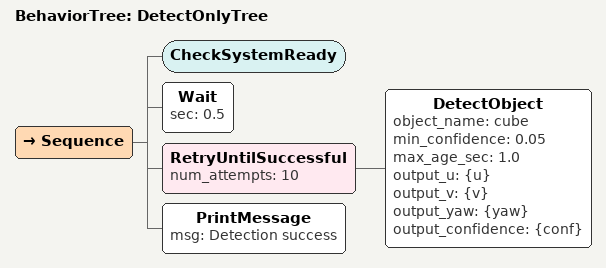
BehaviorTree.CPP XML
<root BTCPP_format="4">
    <BehaviorTree ID="DetectOnlyTree">
        <Sequence>
            <CheckSystemReady />
            <!-- 给订阅一点 warmup 时间，避免触发瞬间 cache 还是空 -->
            <Wait sec="0.5" />
            <RetryUntilSuccessful num_attempts="10">
                <DetectObject object_name="cube"
                    min_confidence="0.05"
                    max_age_sec="1.0"
                    output_u="{u}"
                    output_v="{v}"
                    output_yaw="{yaw}"
                    output_confidence="{conf}" />
            </RetryUntilSuccessful>
            <PrintMessage msg="Detection success" />
        </Sequence>
    </BehaviorTree>
</root>
